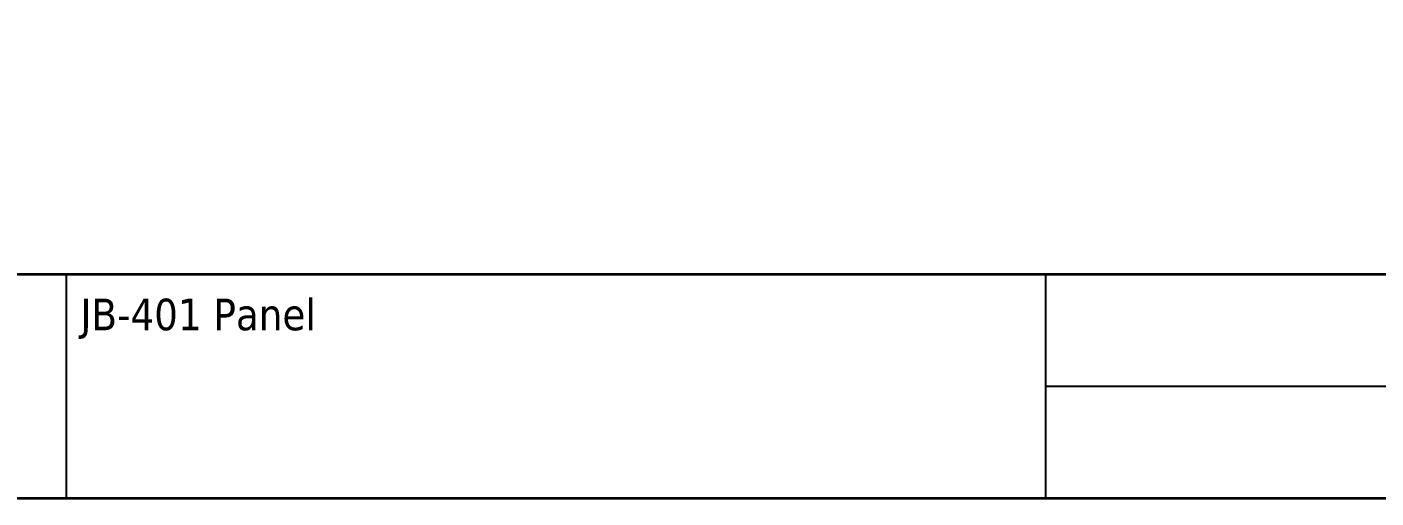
# Model space of a CAD drawing. Header units: millimetres. Extents: x 0 to 2100, y 0 to 1485.
# Drawn here: x 1135.9 to 1617.9, y 0 to 168.4 of the extents above; entities that cross this region are included whole.
import ezdxf
from ezdxf.enums import TextEntityAlignment as Align

# ---------------------------------------------------------------- set-up
doc = ezdxf.new("R2010")
doc.units = ezdxf.units.MM
for name, color, linetype, lineweight in [('EPLAN201', 7, 'Continuous', 5), ('EPLAN451', 7, 'Continuous', 5), ('EPLAN452', 7, 'Continuous', 5), ('EPLAN453', 7, 'Continuous', 5)]:
    doc.layers.add(name, color=color, linetype=linetype, lineweight=lineweight)
doc.styles.add('Tahoma', font='')
doc.styles.get('Tahoma').set_extended_font_data('Tahoma')

# ---------------------------------------------------------------- blocks, each defined once
blk = doc.blocks.new('EPLFRAME')
at = {"layer": 'EPLAN201', "linetype": 'Continuous', "lineweight": 35, "ltscale": 4}
blk.add_line((0, 80), (2100, 80), dxfattribs=at)
at = {"layer": 'EPLAN201', "linetype": 'Continuous', "lineweight": 25, "ltscale": 4}
for p, q in [((1150, 0), (1150, 80)), ((1500, 0), (1500, 80)), ((1500, 40), (2100, 40))]:
    blk.add_line(p, q, dxfattribs=at)
at = {"layer": 'EPLAN201', "linetype": 'Continuous', "lineweight": 35, "ltscale": 4}
blk.add_lwpolyline([(0, 0), (2100, 0), (2100, 1485), (0, 1485)], close=True, dxfattribs=at)
at = {"layer": 'EPLAN451', "color": 7, "style": 'Tahoma'}
for tag, p, height in [('14_10014', (505, 60), 11.29), ('14_10015', (925, 60), 11.29), ('14_10011', (505, 25), 11.29), ('14_10013', (1660, 25), 8.13), ('14_10151', (365, 5), 8.13), ('14_10300', (2075, 5), 8.13)]:
    blk.add_attdef(tag, p, '', height=height, dxfattribs=at)
blk.add_attdef('4_25020', text='', height=8.13, dxfattribs=at).set_placement((2065, 5), align=Align.RIGHT)
at = {"layer": 'EPLAN452', "color": 7, "style": 'Tahoma'}
for tag, p, height in [('4_11041', (5, 85), 11.29), ('4_11071[1]', (5, 65), 8.13), ('4_11074[1]', (105, 65), 8.13), ('4_11070[1]', (205, 65), 8.13), ('4_11024', (365, 65), 8.13), ('4_20132_1001', (1870, 65), 8.13), ('4_11011', (1155, 60), 11.29), ('4_11030', (1505, 60), 11.29), ('4_11071[2]', (5, 45), 8.13), ('4_11074[2]', (105, 45), 8.13), ('4_11070[2]', (205, 45), 8.13), ('4_11022', (365, 45), 8.13), ('4_20134_1001', (1870, 45), 8.13), ('4_11071[3]', (5, 25), 8.13), ('4_11074[3]', (105, 25), 8.13), ('4_11070[3]', (205, 25), 8.13), ('4_11080', (365, 25), 8.13), ('4_11059', (1505, 25), 8.13)]:
    blk.add_attdef(tag, p, '', height=height, dxfattribs=at)
for tag, height, p in [('4_11040', 11.29, (2095, 85)), ('4_11000', 8.13, (2095, 25)), ('4_11085', 8.13, (705, 5)), ('4_11086', 8.13, (915, 5))]:
    blk.add_attdef(tag, text='', height=height, dxfattribs=at).set_placement(p, align=Align.RIGHT)
at = {"layer": 'EPLAN453', "color": 7, "style": 'Tahoma'}
for tag, p in [('53_19005_1', (105, 1465)), ('53_19005', (315, 1465)), ('53_19005_8', (525, 1465)), ('53_19005_6', (735, 1465)), ('53_19005_7', (945, 1465)), ('53_19005_9', (1155, 1465)), ('53_19005_3', (1365, 1465)), ('53_19005_2', (1575, 1465)), ('53_19005_4', (1785, 1465)), ('53_19005_5', (1995, 1465))]:
    blk.add_attdef(tag, text='', height=6.77, dxfattribs=at).set_placement(p, align=Align.BOTTOM_CENTER)

msp = doc.modelspace()

# ---------------------------------------------------------------- block references
ref = msp.add_blockref('EPLFRAME', (0, 0))
ref.add_attrib('4_11011', 'JB-401 Panel', (1155, 60), dxfattribs={"layer": 'EPLAN452', "color": 7, "height": 11.2875, "style": 'Tahoma'})

doc.saveas('drawing.dxf')
